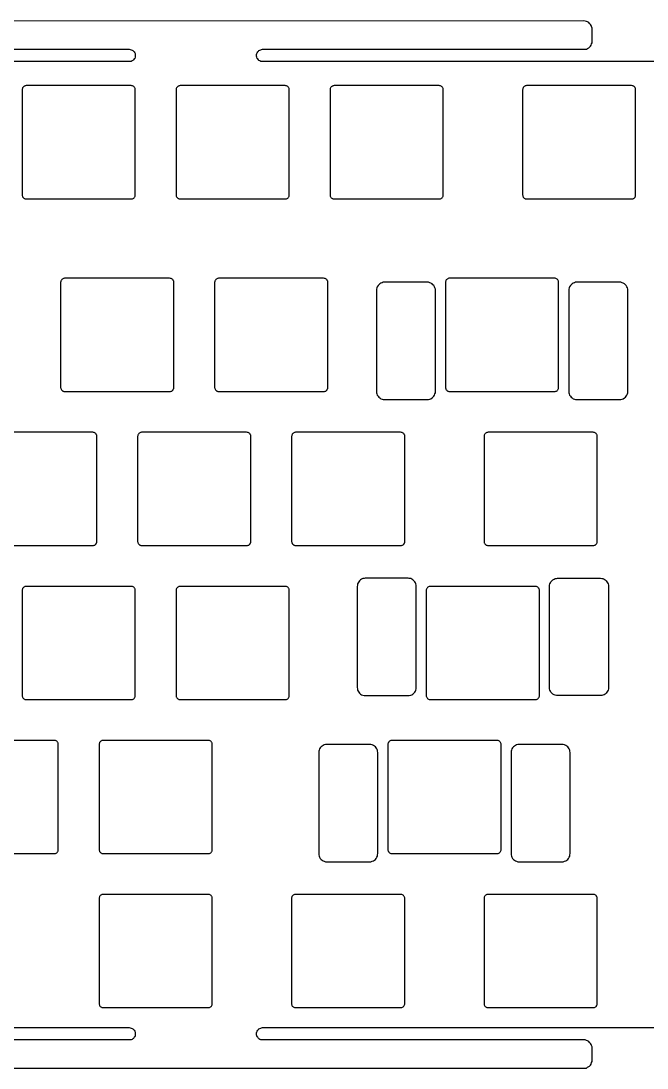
# Model space of a CAD drawing. Extents: x 531 to 880, y -374 to -244.
# Drawn here: x 738.5 to 816, y -374 to -244.5 of the extents above; entities that cross this region are included whole.
import ezdxf

# ---------------------------------------------------------------- set-up
doc = ezdxf.new("R2010")
doc.units = 0
doc.header["$MEASUREMENT"] = 0
doc.layers.get('0').update_dxf_attribs({"linetype": 'CONTINUOUS'})

msp = doc.modelspace()

# ---------------------------------------------------------------- linework, layer by layer
for points in [[(844.25415, -249.481812), (768.429199, -249.481812), (768.304199, -249.481812), (768.204224, -249.481812), (768.079224, -249.431763), (767.979248, -249.356812), (767.904175, -249.306763), (767.829224, -249.181763), (767.75415, -249.106812), (767.729248, -248.981812), (767.679199, -248.856812), (767.679199, -248.731812), (767.679199, -248.631714), (767.729248, -248.506714), (767.75415, -248.431763), (767.829224, -248.306763), (767.904175, -248.231812), (767.979248, -248.131714), (768.079224, -248.106812), (768.204224, -248.056763), (768.304199, -248.006714), (768.429199, -247.981812), (808.179199, -247.981812), (808.329224, -247.981812), (808.479248, -247.981812), (808.62915, -247.881714), (808.779175, -247.806763), (808.87915, -247.731812), (808.979248, -247.606812), (809.079224, -247.481812), (809.12915, -247.306763), (809.179199, -247.181763), (809.179199, -246.981812), (809.179199, -245.481812), (809.179199, -245.356812), (809.12915, -245.181763), (809.079224, -245.056763), (808.979248, -244.931763), (808.87915, -244.806763), (808.779175, -244.681763), (808.62915, -244.606812), (808.479248, -244.556763), (808.329224, -244.506714), (808.179199, -244.481812), (712.179199, -244.506714)], [(712.179199, -247.981812), (751.929199, -247.981812), (752.054199, -248.006714), (752.154175, -248.056763), (752.279175, -248.106812), (752.37915, -248.131714), (752.454224, -248.231812), (752.529175, -248.306763), (752.604248, -248.431763), (752.654175, -248.506714), (752.679199, -248.631714), (752.679199, -248.731812), (752.679199, -248.856812), (752.654175, -248.981812), (752.604248, -249.106812), (752.529175, -249.181763), (752.454224, -249.306763), (752.37915, -249.356812), (752.279175, -249.431763), (752.154175, -249.481812), (752.054199, -249.481812), (751.929199, -249.481812), (658.429199, -249.481812)], [(752.679199, -252.981934), (752.679199, -252.906982), (752.654175, -252.831909), (752.654175, -252.831909), (752.629272, -252.756958), (752.579224, -252.706909), (752.579224, -252.706909), (752.529175, -252.631958), (752.479248, -252.581909), (752.479248, -252.581909), (752.404175, -252.556885), (752.329224, -252.506958), (752.329224, -252.506958), (752.254272, -252.506958), (752.179199, -252.481934), (739.179199, -252.481934), (739.179199, -252.481934), (739.104248, -252.506958), (739.029053, -252.506958), (739.029053, -252.506958), (738.954102, -252.556885), (738.87915, -252.581909), (738.87915, -252.581909), (738.829102, -252.631958), (738.779053, -252.706909), (738.779053, -252.706909), (738.729248, -252.756958), (738.704102, -252.831909), (738.704102, -252.831909), (738.679199, -252.906982), (738.679199, -252.981934), (738.679199, -265.981934), (738.679199, -265.981934), (738.679199, -266.081909), (738.704102, -266.156982), (738.704102, -266.156982), (738.729248, -266.231934), (738.779053, -266.281982), (738.779053, -266.281982), (738.829102, -266.356934), (738.87915, -266.406982), (738.87915, -266.406982), (738.954102, -266.431885), (739.029053, -266.481934), (739.029053, -266.481934), (739.104248, -266.481934), (739.179199, -266.481934), (752.179199, -266.481934), (752.179199, -266.481934), (752.254272, -266.481934), (752.329224, -266.481934), (752.329224, -266.481934), (752.404175, -266.431885), (752.479248, -266.406982), (752.479248, -266.406982), (752.529175, -266.356934), (752.579224, -266.281982), (752.579224, -266.281982), (752.629272, -266.231934), (752.654175, -266.156982), (752.654175, -266.156982), (752.679199, -266.081909), (752.679199, -265.981934), (752.679199, -252.981934)], [(758.229248, -252.481934), (758.154175, -252.506958), (758.079224, -252.506958), (758.079224, -252.506958), (758.004272, -252.556885), (757.929199, -252.581909), (757.929199, -252.581909), (757.879272, -252.631958), (757.829224, -252.706909), (757.829224, -252.706909), (757.779175, -252.756958), (757.754272, -252.831909), (757.754272, -252.831909), (757.729248, -252.906982), (757.729248, -252.981934), (757.729248, -265.981934), (757.729248, -265.981934), (757.729248, -266.081909), (757.754272, -266.156982), (757.754272, -266.156982), (757.779175, -266.231934), (757.829224, -266.281982), (757.829224, -266.281982), (757.879272, -266.356934), (757.929199, -266.406982), (757.929199, -266.406982), (758.004272, -266.431885), (758.079224, -266.481934), (758.079224, -266.481934), (758.154175, -266.481934), (758.229248, -266.481934), (771.229248, -266.481934), (771.229248, -266.481934), (771.304199, -266.481934), (771.379272, -266.481934), (771.379272, -266.481934), (771.454224, -266.431885), (771.529175, -266.406982), (771.529175, -266.406982), (771.579224, -266.356934), (771.629272, -266.281982), (771.629272, -266.281982), (771.679199, -266.231934), (771.704224, -266.156982), (771.704224, -266.156982), (771.729248, -266.081909), (771.729248, -265.981934), (771.729248, -252.981934), (771.729248, -252.981934), (771.729248, -252.906982), (771.704224, -252.831909), (771.704224, -252.831909), (771.679199, -252.756958), (771.629272, -252.706909), (771.629272, -252.706909), (771.579224, -252.631958), (771.529175, -252.581909), (771.529175, -252.581909), (771.454224, -252.556885), (771.379272, -252.506958), (771.379272, -252.506958), (771.304199, -252.506958), (771.229248, -252.481934), (758.229248, -252.481934)], [(777.279175, -252.481934), (777.204224, -252.506958), (777.129272, -252.506958), (777.129272, -252.506958), (777.054199, -252.556885), (776.979248, -252.581909), (776.979248, -252.581909), (776.929199, -252.631958), (776.879272, -252.706909), (776.879272, -252.706909), (776.829224, -252.756958), (776.804199, -252.831909), (776.804199, -252.831909), (776.779175, -252.906982), (776.779175, -252.981934), (776.779175, -265.981934), (776.779175, -265.981934), (776.779175, -266.081909), (776.804199, -266.156982), (776.804199, -266.156982), (776.829224, -266.231934), (776.879272, -266.281982), (776.879272, -266.281982), (776.929199, -266.356934), (776.979248, -266.406982), (776.979248, -266.406982), (777.054199, -266.431885), (777.129272, -266.481934), (777.129272, -266.481934), (777.204224, -266.481934), (777.279175, -266.481934), (790.279175, -266.481934), (790.279175, -266.481934), (790.354248, -266.481934), (790.429199, -266.481934), (790.429199, -266.481934), (790.504272, -266.431885), (790.579224, -266.406982), (790.579224, -266.406982), (790.629272, -266.356934), (790.679199, -266.281982), (790.679199, -266.281982), (790.729248, -266.231934), (790.754272, -266.156982), (790.754272, -266.156982), (790.779175, -266.081909), (790.779175, -265.981934), (790.779175, -252.981934), (790.779175, -252.981934), (790.779175, -252.906982), (790.754272, -252.831909), (790.754272, -252.831909), (790.729248, -252.756958), (790.679199, -252.706909), (790.679199, -252.706909), (790.629272, -252.631958), (790.579224, -252.581909), (790.579224, -252.581909), (790.504272, -252.556885), (790.429199, -252.506958), (790.429199, -252.506958), (790.354248, -252.506958), (790.279175, -252.481934), (777.279175, -252.481934)], [(814.579224, -252.981934), (814.579224, -252.906982), (814.579224, -252.831909), (814.579224, -252.831909), (814.529175, -252.756958), (814.504272, -252.706909), (814.504272, -252.706909), (814.454224, -252.631958), (814.379272, -252.581909), (814.379272, -252.581909), (814.329224, -252.556885), (814.254272, -252.506958), (814.254272, -252.506958), (814.179199, -252.506958), (814.079224, -252.481934), (801.079224, -252.481934), (801.079224, -252.481934), (801.004272, -252.506958), (800.929199, -252.506958), (800.929199, -252.506958), (800.854248, -252.556885), (800.804199, -252.581909), (800.804199, -252.581909), (800.729248, -252.631958), (800.679199, -252.706909), (800.679199, -252.706909), (800.654175, -252.756958), (800.604248, -252.831909), (800.604248, -252.831909), (800.604248, -252.906982), (800.579224, -252.981934), (800.579224, -265.981934), (800.579224, -265.981934), (800.604248, -266.081909), (800.604248, -266.156982), (800.604248, -266.156982), (800.654175, -266.231934), (800.679199, -266.281982), (800.679199, -266.281982), (800.729248, -266.356934), (800.804199, -266.406982), (800.804199, -266.406982), (800.854248, -266.431885), (800.929199, -266.481934), (800.929199, -266.481934), (801.004272, -266.481934), (801.079224, -266.481934), (814.079224, -266.481934), (814.079224, -266.481934), (814.179199, -266.481934), (814.254272, -266.481934), (814.254272, -266.481934), (814.329224, -266.431885), (814.379272, -266.406982), (814.379272, -266.406982), (814.454224, -266.356934), (814.504272, -266.281982), (814.504272, -266.281982), (814.529175, -266.231934), (814.579224, -266.156982), (814.579224, -266.156982), (814.579224, -266.081909), (814.579224, -265.981934), (814.579224, -252.981934)], [(756.929199, -290.306885), (757.029175, -290.306885), (757.104248, -290.281982), (757.104248, -290.281982), (757.179199, -290.256958), (757.229248, -290.206909), (757.229248, -290.206909), (757.304199, -290.156982), (757.354248, -290.106934), (757.354248, -290.106934), (757.379272, -290.031982), (757.429199, -289.956909), (757.429199, -289.956909), (757.429199, -289.881958), (757.429199, -289.806885), (757.429199, -276.806885), (757.429199, -276.806885), (757.429199, -276.731934), (757.429199, -276.656982), (757.429199, -276.656982), (757.379272, -276.581909), (757.354248, -276.531982), (757.354248, -276.531982), (757.304199, -276.456909), (757.229248, -276.406982), (757.229248, -276.406982), (757.179199, -276.356934), (757.104248, -276.331909), (757.104248, -276.331909), (757.029175, -276.331909), (756.929199, -276.306885), (743.929199, -276.306885), (743.929199, -276.306885), (743.854248, -276.331909), (743.779053, -276.331909), (743.779053, -276.331909), (743.704102, -276.356934), (743.654053, -276.406982), (743.654053, -276.406982), (743.579102, -276.456909), (743.529053, -276.531982), (743.529053, -276.531982), (743.50415, -276.581909), (743.454102, -276.656982), (743.454102, -276.656982), (743.454102, -276.731934), (743.429199, -276.806885), (743.429199, -289.806885), (743.429199, -289.806885), (743.454102, -289.881958), (743.454102, -289.956909), (743.454102, -289.956909), (743.50415, -290.031982), (743.529053, -290.106934), (743.529053, -290.106934), (743.579102, -290.156982), (743.654053, -290.206909), (743.654053, -290.206909), (743.704102, -290.256958), (743.779053, -290.281982), (743.779053, -290.281982), (743.854248, -290.306885), (743.929199, -290.306885), (756.929199, -290.306885)], [(762.979248, -276.306885), (762.904175, -276.331909), (762.829224, -276.331909), (762.829224, -276.331909), (762.754272, -276.356934), (762.704224, -276.406982), (762.704224, -276.406982), (762.629272, -276.456909), (762.579224, -276.531982), (762.579224, -276.531982), (762.554199, -276.581909), (762.504272, -276.656982), (762.504272, -276.656982), (762.504272, -276.731934), (762.479248, -276.806885), (762.479248, -289.806885), (762.479248, -289.806885), (762.504272, -289.881958), (762.504272, -289.956909), (762.504272, -289.956909), (762.554199, -290.031982), (762.579224, -290.106934), (762.579224, -290.106934), (762.629272, -290.156982), (762.704224, -290.206909), (762.704224, -290.206909), (762.754272, -290.256958), (762.829224, -290.281982), (762.829224, -290.281982), (762.904175, -290.306885), (762.979248, -290.306885), (775.979248, -290.306885), (775.979248, -290.306885), (776.079224, -290.306885), (776.154175, -290.281982), (776.154175, -290.281982), (776.229248, -290.256958), (776.279175, -290.206909), (776.279175, -290.206909), (776.354248, -290.156982), (776.404175, -290.106934), (776.404175, -290.106934), (776.429199, -290.031982), (776.479248, -289.956909), (776.479248, -289.956909), (776.479248, -289.881958), (776.479248, -289.806885), (776.479248, -276.806885), (776.479248, -276.806885), (776.479248, -276.731934), (776.479248, -276.656982), (776.479248, -276.656982), (776.429199, -276.581909), (776.404175, -276.531982), (776.404175, -276.531982), (776.354248, -276.456909), (776.279175, -276.406982), (776.279175, -276.406982), (776.229248, -276.356934), (776.154175, -276.331909), (776.154175, -276.331909), (776.079224, -276.331909), (775.979248, -276.306885), (762.979248, -276.306885)], [(788.804199, -291.306885), (788.954224, -291.306885), (789.104248, -291.256958), (789.104248, -291.256958), (789.254272, -291.206909), (789.404175, -291.106934), (789.404175, -291.106934), (789.504272, -291.006958), (789.604248, -290.906982), (789.604248, -290.906982), (789.704224, -290.756958), (789.754272, -290.606934), (789.754272, -290.606934), (789.804199, -290.456909), (789.804199, -290.306885), (789.804199, -277.806885), (789.804199, -277.806885), (789.804199, -277.656982), (789.754272, -277.506958), (789.754272, -277.506958), (789.704224, -277.356934), (789.604248, -277.206909), (789.604248, -277.206909), (789.504272, -277.106934), (789.404175, -277.006958), (789.404175, -277.006958), (789.254272, -276.906982), (789.104248, -276.856934), (789.104248, -276.856934), (788.954224, -276.806885), (788.804199, -276.806885), (783.504272, -276.806885), (783.504272, -276.806885), (783.354248, -276.806885), (783.204224, -276.856934), (783.204224, -276.856934), (783.054199, -276.906982), (782.929199, -277.006958), (782.929199, -277.006958), (782.804199, -277.106934), (782.704224, -277.206909), (782.704224, -277.206909), (782.604248, -277.356934), (782.554199, -277.506958), (782.554199, -277.506958), (782.529175, -277.656982), (782.504272, -277.806885), (782.504272, -290.306885), (782.504272, -290.306885), (782.529175, -290.456909), (782.554199, -290.606934), (782.554199, -290.606934), (782.604248, -290.756958), (782.704224, -290.906982), (782.704224, -290.906982), (782.804199, -291.006958), (782.929199, -291.106934), (782.929199, -291.106934), (783.054199, -291.206909), (783.204224, -291.256958), (783.204224, -291.256958), (783.354248, -291.306885), (783.504272, -291.306885), (788.804199, -291.306885)], [(805.054199, -276.806885), (805.054199, -276.731934), (805.029175, -276.656982), (805.029175, -276.656982), (805.004272, -276.581909), (804.954224, -276.506958), (804.954224, -276.506958), (804.904175, -276.456909), (804.854248, -276.406982), (804.854248, -276.406982), (804.779175, -276.356934), (804.704224, -276.331909), (804.704224, -276.331909), (804.629272, -276.306885), (804.554199, -276.306885), (791.554199, -276.306885), (791.554199, -276.306885), (791.479248, -276.306885), (791.404175, -276.331909), (791.404175, -276.331909), (791.329224, -276.356934), (791.254272, -276.406982), (791.254272, -276.406982), (791.204224, -276.456909), (791.154175, -276.506958), (791.154175, -276.506958), (791.104248, -276.581909), (791.079224, -276.656982), (791.079224, -276.656982), (791.054199, -276.731934), (791.054199, -276.806885), (791.054199, -289.806885), (791.054199, -289.806885), (791.054199, -289.881958), (791.079224, -289.956909), (791.079224, -289.956909), (791.104248, -290.031982), (791.154175, -290.106934), (791.154175, -290.106934), (791.204224, -290.156982), (791.254272, -290.206909), (791.254272, -290.206909), (791.329224, -290.256958), (791.404175, -290.281982), (791.404175, -290.281982), (791.479248, -290.306885), (791.554199, -290.306885), (804.554199, -290.306885), (804.554199, -290.306885), (804.629272, -290.306885), (804.704224, -290.281982), (804.704224, -290.281982), (804.779175, -290.256958), (804.854248, -290.206909), (804.854248, -290.206909), (804.904175, -290.156982), (804.954224, -290.106934), (804.954224, -290.106934), (805.004272, -290.031982), (805.029175, -289.956909), (805.029175, -289.956909), (805.054199, -289.881958), (805.054199, -289.806885), (805.054199, -276.806885)], [(812.604248, -291.306885), (812.754272, -291.306885), (812.904175, -291.256958), (812.904175, -291.256958), (813.054199, -291.206909), (813.204224, -291.106934), (813.204224, -291.106934), (813.304199, -291.006958), (813.404175, -290.906982), (813.404175, -290.906982), (813.504272, -290.756958), (813.554199, -290.606934), (813.554199, -290.606934), (813.604248, -290.456909), (813.604248, -290.306885), (813.604248, -277.806885), (813.604248, -277.806885), (813.604248, -277.656982), (813.554199, -277.506958), (813.554199, -277.506958), (813.504272, -277.356934), (813.404175, -277.206909), (813.404175, -277.206909), (813.304199, -277.106934), (813.204224, -277.006958), (813.204224, -277.006958), (813.054199, -276.906982), (812.904175, -276.856934), (812.904175, -276.856934), (812.754272, -276.806885), (812.604248, -276.806885), (807.304199, -276.806885), (807.304199, -276.806885), (807.154175, -276.806885), (807.004272, -276.856934), (807.004272, -276.856934), (806.854248, -276.906982), (806.729248, -277.006958), (806.729248, -277.006958), (806.604248, -277.106934), (806.504272, -277.206909), (806.504272, -277.206909), (806.404175, -277.356934), (806.354248, -277.506958), (806.354248, -277.506958), (806.329224, -277.656982), (806.304199, -277.806885), (806.304199, -290.306885), (806.304199, -290.306885), (806.329224, -290.456909), (806.354248, -290.606934), (806.354248, -290.606934), (806.404175, -290.756958), (806.504272, -290.906982), (806.504272, -290.906982), (806.604248, -291.006958), (806.729248, -291.106934), (806.729248, -291.106934), (806.854248, -291.206909), (807.004272, -291.256958), (807.004272, -291.256958), (807.154175, -291.306885), (807.304199, -291.306885), (812.604248, -291.306885)], [(734.404053, -309.356934), (747.404053, -309.356934), (747.404053, -309.356934), (747.50415, -309.356934), (747.579102, -309.331909), (747.579102, -309.331909), (747.654053, -309.306885), (747.704102, -309.256958), (747.704102, -309.256958), (747.779053, -309.206909), (747.829102, -309.156982), (747.829102, -309.156982), (747.854248, -309.081909), (747.904053, -309.006958), (747.904053, -309.006958), (747.904053, -308.931885), (747.904053, -308.856934), (747.904053, -295.856934), (747.904053, -295.856934), (747.904053, -295.781982), (747.904053, -295.706909), (747.904053, -295.706909), (747.854248, -295.631958), (747.829102, -295.581909), (747.829102, -295.581909), (747.779053, -295.506958), (747.704102, -295.456909), (747.704102, -295.456909), (747.654053, -295.406982), (747.579102, -295.381958), (747.579102, -295.381958), (747.50415, -295.381958), (747.404053, -295.356934), (734.404053, -295.356934)], [(766.954224, -295.856934), (766.954224, -295.781982), (766.954224, -295.706909), (766.954224, -295.706909), (766.904175, -295.631958), (766.879272, -295.581909), (766.879272, -295.581909), (766.829224, -295.506958), (766.754272, -295.456909), (766.754272, -295.456909), (766.704224, -295.406982), (766.629272, -295.381958), (766.629272, -295.381958), (766.554199, -295.381958), (766.454224, -295.356934), (753.454224, -295.356934), (753.454224, -295.356934), (753.379272, -295.381958), (753.304199, -295.381958), (753.304199, -295.381958), (753.229248, -295.406982), (753.179199, -295.456909), (753.179199, -295.456909), (753.104248, -295.506958), (753.054199, -295.581909), (753.054199, -295.581909), (753.029175, -295.631958), (752.979248, -295.706909), (752.979248, -295.706909), (752.979248, -295.781982), (752.954224, -295.856934), (752.954224, -308.856934), (752.954224, -308.856934), (752.979248, -308.931885), (752.979248, -309.006958), (752.979248, -309.006958), (753.029175, -309.081909), (753.054199, -309.156982), (753.054199, -309.156982), (753.104248, -309.206909), (753.179199, -309.256958), (753.179199, -309.256958), (753.229248, -309.306885), (753.304199, -309.331909), (753.304199, -309.331909), (753.379272, -309.356934), (753.454224, -309.356934), (766.454224, -309.356934), (766.454224, -309.356934), (766.554199, -309.356934), (766.629272, -309.331909), (766.629272, -309.331909), (766.704224, -309.306885), (766.754272, -309.256958), (766.754272, -309.256958), (766.829224, -309.206909), (766.879272, -309.156982), (766.879272, -309.156982), (766.904175, -309.081909), (766.954224, -309.006958), (766.954224, -309.006958), (766.954224, -308.931885), (766.954224, -308.856934), (766.954224, -295.856934)], [(772.004272, -308.856934), (772.029175, -308.931885), (772.029175, -309.006958), (772.029175, -309.006958), (772.079224, -309.081909), (772.104248, -309.156982), (772.104248, -309.156982), (772.154175, -309.206909), (772.229248, -309.256958), (772.229248, -309.256958), (772.279175, -309.306885), (772.354248, -309.331909), (772.354248, -309.331909), (772.429199, -309.356934), (772.504272, -309.356934), (785.504272, -309.356934), (785.504272, -309.356934), (785.604248, -309.356934), (785.679199, -309.331909), (785.679199, -309.331909), (785.754272, -309.306885), (785.804199, -309.256958), (785.804199, -309.256958), (785.879272, -309.206909), (785.929199, -309.156982), (785.929199, -309.156982), (785.954224, -309.081909), (786.004272, -309.006958), (786.004272, -309.006958), (786.004272, -308.931885), (786.004272, -308.856934), (786.004272, -295.856934), (786.004272, -295.856934), (786.004272, -295.781982), (786.004272, -295.706909), (786.004272, -295.706909), (785.954224, -295.631958), (785.929199, -295.581909), (785.929199, -295.581909), (785.879272, -295.506958), (785.804199, -295.456909), (785.804199, -295.456909), (785.754272, -295.406982), (785.679199, -295.381958), (785.679199, -295.381958), (785.604248, -295.381958), (785.504272, -295.356934), (772.504272, -295.356934), (772.504272, -295.356934), (772.429199, -295.381958), (772.354248, -295.381958), (772.354248, -295.381958), (772.279175, -295.406982), (772.229248, -295.456909), (772.229248, -295.456909), (772.154175, -295.506958), (772.104248, -295.581909), (772.104248, -295.581909), (772.079224, -295.631958), (772.029175, -295.706909), (772.029175, -295.706909), (772.029175, -295.781982), (772.004272, -295.856934), (772.004272, -308.856934)], [(809.829224, -295.856934), (809.829224, -295.781982), (809.804199, -295.706909), (809.804199, -295.706909), (809.779175, -295.631958), (809.729248, -295.581909), (809.729248, -295.581909), (809.679199, -295.506958), (809.629272, -295.456909), (809.629272, -295.456909), (809.554199, -295.406982), (809.479248, -295.381958), (809.479248, -295.381958), (809.404175, -295.381958), (809.329224, -295.356934), (796.329224, -295.356934), (796.329224, -295.356934), (796.254272, -295.381958), (796.179199, -295.381958), (796.179199, -295.381958), (796.104248, -295.406982), (796.029175, -295.456909), (796.029175, -295.456909), (795.979248, -295.506958), (795.929199, -295.581909), (795.929199, -295.581909), (795.879272, -295.631958), (795.854248, -295.706909), (795.854248, -295.706909), (795.829224, -295.781982), (795.829224, -295.856934), (795.829224, -308.856934), (795.829224, -308.856934), (795.829224, -308.931885), (795.854248, -309.006958), (795.854248, -309.006958), (795.879272, -309.081909), (795.929199, -309.156982), (795.929199, -309.156982), (795.979248, -309.206909), (796.029175, -309.256958), (796.029175, -309.256958), (796.104248, -309.306885), (796.179199, -309.331909), (796.179199, -309.331909), (796.254272, -309.356934), (796.329224, -309.356934), (809.329224, -309.356934), (809.329224, -309.356934), (809.404175, -309.356934), (809.479248, -309.331909), (809.479248, -309.331909), (809.554199, -309.306885), (809.629272, -309.256958), (809.629272, -309.256958), (809.679199, -309.206909), (809.729248, -309.156982), (809.729248, -309.156982), (809.779175, -309.081909), (809.804199, -309.006958), (809.804199, -309.006958), (809.829224, -308.931885), (809.829224, -308.856934), (809.829224, -295.856934)], [(752.679199, -314.906982), (752.679199, -314.831909), (752.654175, -314.756958), (752.654175, -314.756958), (752.629272, -314.681885), (752.579224, -314.631958), (752.579224, -314.631958), (752.529175, -314.556885), (752.479248, -314.506958), (752.479248, -314.506958), (752.404175, -314.456909), (752.329224, -314.431885), (752.329224, -314.431885), (752.254272, -314.431885), (752.179199, -314.406982), (739.179199, -314.406982), (739.179199, -314.406982), (739.104248, -314.431885), (739.029053, -314.431885), (739.029053, -314.431885), (738.954102, -314.456909), (738.87915, -314.506958), (738.87915, -314.506958), (738.829102, -314.556885), (738.779053, -314.631958), (738.779053, -314.631958), (738.729248, -314.681885), (738.704102, -314.756958), (738.704102, -314.756958), (738.679199, -314.831909), (738.679199, -314.906982), (738.679199, -327.906982), (738.679199, -327.906982), (738.679199, -327.981934), (738.704102, -328.056885), (738.704102, -328.056885), (738.729248, -328.131958), (738.779053, -328.206909), (738.779053, -328.206909), (738.829102, -328.256958), (738.87915, -328.306885), (738.87915, -328.306885), (738.954102, -328.356934), (739.029053, -328.381958), (739.029053, -328.381958), (739.104248, -328.406982), (739.179199, -328.406982), (752.179199, -328.406982), (752.179199, -328.406982), (752.254272, -328.406982), (752.329224, -328.381958), (752.329224, -328.381958), (752.404175, -328.356934), (752.479248, -328.306885), (752.479248, -328.306885), (752.529175, -328.256958), (752.579224, -328.206909), (752.579224, -328.206909), (752.629272, -328.131958), (752.654175, -328.056885), (752.654175, -328.056885), (752.679199, -327.981934), (752.679199, -327.906982), (752.679199, -314.906982)], [(771.729248, -314.906982), (771.729248, -314.831909), (771.704224, -314.756958), (771.704224, -314.756958), (771.679199, -314.681885), (771.629272, -314.631958), (771.629272, -314.631958), (771.579224, -314.556885), (771.529175, -314.506958), (771.529175, -314.506958), (771.454224, -314.456909), (771.379272, -314.431885), (771.379272, -314.431885), (771.304199, -314.431885), (771.229248, -314.406982), (758.229248, -314.406982), (758.229248, -314.406982), (758.154175, -314.431885), (758.079224, -314.431885), (758.079224, -314.431885), (758.004272, -314.456909), (757.929199, -314.506958), (757.929199, -314.506958), (757.879272, -314.556885), (757.829224, -314.631958), (757.829224, -314.631958), (757.779175, -314.681885), (757.754272, -314.756958), (757.754272, -314.756958), (757.729248, -314.831909), (757.729248, -314.906982), (757.729248, -327.906982), (757.729248, -327.906982), (757.729248, -327.981934), (757.754272, -328.056885), (757.754272, -328.056885), (757.779175, -328.131958), (757.829224, -328.206909), (757.829224, -328.206909), (757.879272, -328.256958), (757.929199, -328.306885), (757.929199, -328.306885), (758.004272, -328.356934), (758.079224, -328.381958), (758.079224, -328.381958), (758.154175, -328.406982), (758.229248, -328.406982), (771.229248, -328.406982), (771.229248, -328.406982), (771.304199, -328.406982), (771.379272, -328.381958), (771.379272, -328.381958), (771.454224, -328.356934), (771.529175, -328.306885), (771.529175, -328.306885), (771.579224, -328.256958), (771.629272, -328.206909), (771.629272, -328.206909), (771.679199, -328.131958), (771.704224, -328.056885), (771.704224, -328.056885), (771.729248, -327.981934), (771.729248, -327.906982), (771.729248, -314.906982)], [(781.12915, -313.406982), (780.979126, -313.431885), (780.829224, -313.456909), (780.829224, -313.456909), (780.679199, -313.531982), (780.554199, -313.606934), (780.554199, -313.606934), (780.429199, -313.706909), (780.329224, -313.831909), (780.329224, -313.831909), (780.25415, -313.956909), (780.179199, -314.106934), (780.179199, -314.106934), (780.154175, -314.256958), (780.12915, -314.406982), (780.12915, -326.906982), (780.12915, -326.906982), (780.154175, -327.081909), (780.179199, -327.231934), (780.179199, -327.231934), (780.25415, -327.356934), (780.329224, -327.506958), (780.329224, -327.506958), (780.429199, -327.631958), (780.554199, -327.731934), (780.554199, -327.731934), (780.679199, -327.806885), (780.829224, -327.856934), (780.829224, -327.856934), (780.979126, -327.906982), (781.12915, -327.906982), (786.429199, -327.906982), (786.429199, -327.906982), (786.579224, -327.906982), (786.75415, -327.856934), (786.75415, -327.856934), (786.87915, -327.806885), (787.029175, -327.731934), (787.029175, -327.731934), (787.12915, -327.631958), (787.25415, -327.506958), (787.25415, -327.506958), (787.329224, -327.356934), (787.37915, -327.231934), (787.37915, -327.231934), (787.429199, -327.081909), (787.429199, -326.906982), (787.429199, -314.406982), (787.429199, -314.406982), (787.429199, -314.256958), (787.37915, -314.106934), (787.37915, -314.106934), (787.329224, -313.956909), (787.25415, -313.831909), (787.25415, -313.831909), (787.12915, -313.706909), (787.029175, -313.606934), (787.029175, -313.606934), (786.87915, -313.531982), (786.75415, -313.456909), (786.75415, -313.456909), (786.579224, -313.431885), (786.429199, -313.406982), (781.12915, -313.406982)], [(802.679199, -314.906982), (802.679199, -314.831909), (802.654175, -314.756958), (802.654175, -314.756958), (802.629272, -314.681885), (802.579224, -314.631958), (802.579224, -314.631958), (802.529175, -314.556885), (802.479248, -314.506958), (802.479248, -314.506958), (802.404175, -314.456909), (802.329224, -314.431885), (802.329224, -314.431885), (802.254272, -314.431885), (802.179199, -314.406982), (789.179199, -314.406982), (789.179199, -314.406982), (789.104248, -314.431885), (789.029175, -314.431885), (789.029175, -314.431885), (788.954224, -314.456909), (788.879272, -314.506958), (788.879272, -314.506958), (788.829224, -314.556885), (788.779175, -314.631958), (788.779175, -314.631958), (788.729248, -314.681885), (788.704224, -314.756958), (788.704224, -314.756958), (788.679199, -314.831909), (788.679199, -314.906982), (788.679199, -327.906982), (788.679199, -327.906982), (788.679199, -327.981934), (788.704224, -328.056885), (788.704224, -328.056885), (788.729248, -328.131958), (788.779175, -328.206909), (788.779175, -328.206909), (788.829224, -328.256958), (788.879272, -328.306885), (788.879272, -328.306885), (788.954224, -328.356934), (789.029175, -328.381958), (789.029175, -328.381958), (789.104248, -328.406982), (789.179199, -328.406982), (802.179199, -328.406982), (802.179199, -328.406982), (802.254272, -328.406982), (802.329224, -328.381958), (802.329224, -328.381958), (802.404175, -328.356934), (802.479248, -328.306885), (802.479248, -328.306885), (802.529175, -328.256958), (802.579224, -328.206909), (802.579224, -328.206909), (802.629272, -328.131958), (802.654175, -328.056885), (802.654175, -328.056885), (802.679199, -327.981934), (802.679199, -327.906982), (802.679199, -314.906982)], [(810.229248, -313.406982), (810.379272, -313.431885), (810.529175, -313.456909), (810.529175, -313.456909), (810.679199, -313.531982), (810.804199, -313.606934), (810.804199, -313.606934), (810.929199, -313.706909), (811.029175, -313.831909), (811.029175, -313.831909), (811.104248, -313.956909), (811.179199, -314.106934), (811.179199, -314.106934), (811.204224, -314.256958), (811.229248, -314.406982), (811.229248, -326.906982), (811.229248, -326.906982), (811.204224, -327.081909), (811.179199, -327.231934), (811.179199, -327.231934), (811.104248, -327.356934), (811.029175, -327.506958), (811.029175, -327.506958), (810.929199, -327.631958), (810.804199, -327.731934), (810.804199, -327.731934), (810.679199, -327.806885), (810.529175, -327.856934), (810.529175, -327.856934), (810.379272, -327.906982), (810.229248, -327.906982), (804.929199, -327.906982), (804.929199, -327.906982), (804.779175, -327.906982), (804.604248, -327.856934), (804.604248, -327.856934), (804.479248, -327.806885), (804.329224, -327.731934), (804.329224, -327.731934), (804.229248, -327.631958), (804.104248, -327.506958), (804.104248, -327.506958), (804.029175, -327.356934), (803.979248, -327.231934), (803.979248, -327.231934), (803.929199, -327.081909), (803.929199, -326.906982), (803.929199, -314.406982), (803.929199, -314.406982), (803.929199, -314.256958), (803.979248, -314.106934), (803.979248, -314.106934), (804.029175, -313.956909), (804.104248, -313.831909), (804.104248, -313.831909), (804.229248, -313.706909), (804.329224, -313.606934), (804.329224, -313.606934), (804.479248, -313.531982), (804.604248, -313.456909), (804.604248, -313.456909), (804.779175, -313.431885), (804.929199, -313.406982), (810.229248, -313.406982)], [(729.654053, -347.456909), (742.654053, -347.456909), (742.654053, -347.456909), (742.729248, -347.456909), (742.804199, -347.431885), (742.804199, -347.431885), (742.87915, -347.406982), (742.954102, -347.356934), (742.954102, -347.356934), (743.00415, -347.306885), (743.054199, -347.256958), (743.054199, -347.256958), (743.104248, -347.181885), (743.12915, -347.106934), (743.12915, -347.106934), (743.154053, -347.031982), (743.154053, -346.956909), (743.154053, -333.956909), (743.154053, -333.956909), (743.154053, -333.881958), (743.12915, -333.806885), (743.12915, -333.806885), (743.104248, -333.731934), (743.054199, -333.681885), (743.054199, -333.681885), (743.00415, -333.606934), (742.954102, -333.556885), (742.954102, -333.556885), (742.87915, -333.506958), (742.804199, -333.481934), (742.804199, -333.481934), (742.729248, -333.481934), (742.654053, -333.456909), (729.654053, -333.456909)], [(762.204224, -333.956909), (762.204224, -333.881958), (762.179199, -333.806885), (762.179199, -333.806885), (762.154175, -333.731934), (762.104248, -333.681885), (762.104248, -333.681885), (762.054199, -333.606934), (762.004272, -333.556885), (762.004272, -333.556885), (761.929199, -333.506958), (761.854248, -333.481934), (761.854248, -333.481934), (761.779175, -333.481934), (761.704224, -333.456909), (748.704102, -333.456909), (748.704102, -333.456909), (748.62915, -333.481934), (748.554199, -333.481934), (748.554199, -333.481934), (748.479248, -333.506958), (748.404053, -333.556885), (748.404053, -333.556885), (748.354248, -333.606934), (748.304199, -333.681885), (748.304199, -333.681885), (748.25415, -333.731934), (748.229248, -333.806885), (748.229248, -333.806885), (748.204102, -333.881958), (748.204102, -333.956909), (748.204102, -346.956909), (748.204102, -346.956909), (748.204102, -347.031982), (748.229248, -347.106934), (748.229248, -347.106934), (748.25415, -347.181885), (748.304199, -347.256958), (748.304199, -347.256958), (748.354248, -347.306885), (748.404053, -347.356934), (748.404053, -347.356934), (748.479248, -347.406982), (748.554199, -347.431885), (748.554199, -347.431885), (748.62915, -347.456909), (748.704102, -347.456909), (761.704224, -347.456909), (761.704224, -347.456909), (761.779175, -347.456909), (761.854248, -347.431885), (761.854248, -347.431885), (761.929199, -347.406982), (762.004272, -347.356934), (762.004272, -347.356934), (762.054199, -347.306885), (762.104248, -347.256958), (762.104248, -347.256958), (762.154175, -347.181885), (762.179199, -347.106934), (762.179199, -347.106934), (762.204224, -347.031982), (762.204224, -346.956909), (762.204224, -333.956909)], [(781.679199, -348.456909), (781.829224, -348.456909), (781.979248, -348.406982), (781.979248, -348.406982), (782.129272, -348.356934), (782.254272, -348.281982), (782.254272, -348.281982), (782.379272, -348.181885), (782.479248, -348.056885), (782.479248, -348.056885), (782.554199, -347.906982), (782.629272, -347.781982), (782.629272, -347.781982), (782.654175, -347.631958), (782.679199, -347.456909), (782.679199, -334.956909), (782.679199, -334.956909), (782.654175, -334.806885), (782.629272, -334.656982), (782.629272, -334.656982), (782.554199, -334.506958), (782.479248, -334.381958), (782.479248, -334.381958), (782.379272, -334.256958), (782.254272, -334.156982), (782.254272, -334.156982), (782.129272, -334.081909), (781.979248, -334.006958), (781.979248, -334.006958), (781.829224, -333.981934), (781.679199, -333.956909), (776.379272, -333.956909), (776.379272, -333.956909), (776.204224, -333.981934), (776.054199, -334.006958), (776.054199, -334.006958), (775.929199, -334.081909), (775.779175, -334.156982), (775.779175, -334.156982), (775.654175, -334.256958), (775.554199, -334.381958), (775.554199, -334.381958), (775.479248, -334.506958), (775.429199, -334.656982), (775.429199, -334.656982), (775.379272, -334.806885), (775.379272, -334.956909), (775.379272, -347.456909), (775.379272, -347.456909), (775.379272, -347.631958), (775.429199, -347.781982), (775.429199, -347.781982), (775.479248, -347.906982), (775.554199, -348.056885), (775.554199, -348.056885), (775.654175, -348.181885), (775.779175, -348.281982), (775.779175, -348.281982), (775.929199, -348.356934), (776.054199, -348.406982), (776.054199, -348.406982), (776.204224, -348.456909), (776.379272, -348.456909), (781.679199, -348.456909)], [(797.929199, -333.956909), (797.929199, -333.881958), (797.904175, -333.806885), (797.904175, -333.806885), (797.879272, -333.731934), (797.829224, -333.681885), (797.829224, -333.681885), (797.779175, -333.606934), (797.729248, -333.556885), (797.729248, -333.556885), (797.654175, -333.506958), (797.579224, -333.481934), (797.579224, -333.481934), (797.504272, -333.481934), (797.429199, -333.456909), (784.429199, -333.456909), (784.429199, -333.456909), (784.354248, -333.481934), (784.279175, -333.481934), (784.279175, -333.481934), (784.204224, -333.506958), (784.129272, -333.556885), (784.129272, -333.556885), (784.079224, -333.606934), (784.029175, -333.681885), (784.029175, -333.681885), (783.979248, -333.731934), (783.954224, -333.806885), (783.954224, -333.806885), (783.929199, -333.881958), (783.929199, -333.956909), (783.929199, -346.956909), (783.929199, -346.956909), (783.929199, -347.031982), (783.954224, -347.106934), (783.954224, -347.106934), (783.979248, -347.181885), (784.029175, -347.256958), (784.029175, -347.256958), (784.079224, -347.306885), (784.129272, -347.356934), (784.129272, -347.356934), (784.204224, -347.406982), (784.279175, -347.431885), (784.279175, -347.431885), (784.354248, -347.456909), (784.429199, -347.456909), (797.429199, -347.456909), (797.429199, -347.456909), (797.504272, -347.456909), (797.579224, -347.431885), (797.579224, -347.431885), (797.654175, -347.406982), (797.729248, -347.356934), (797.729248, -347.356934), (797.779175, -347.306885), (797.829224, -347.256958), (797.829224, -347.256958), (797.879272, -347.181885), (797.904175, -347.106934), (797.904175, -347.106934), (797.929199, -347.031982), (797.929199, -346.956909), (797.929199, -333.956909)], [(805.479248, -348.456909), (805.629272, -348.456909), (805.779175, -348.406982), (805.779175, -348.406982), (805.929199, -348.356934), (806.054199, -348.281982), (806.054199, -348.281982), (806.179199, -348.181885), (806.279175, -348.056885), (806.279175, -348.056885), (806.354248, -347.906982), (806.429199, -347.781982), (806.429199, -347.781982), (806.454224, -347.631958), (806.479248, -347.456909), (806.479248, -334.956909), (806.479248, -334.956909), (806.454224, -334.806885), (806.429199, -334.656982), (806.429199, -334.656982), (806.354248, -334.506958), (806.279175, -334.381958), (806.279175, -334.381958), (806.179199, -334.256958), (806.054199, -334.156982), (806.054199, -334.156982), (805.929199, -334.081909), (805.779175, -334.006958), (805.779175, -334.006958), (805.629272, -333.981934), (805.479248, -333.956909), (800.179199, -333.956909), (800.179199, -333.956909), (800.004272, -333.981934), (799.854248, -334.006958), (799.854248, -334.006958), (799.729248, -334.081909), (799.579224, -334.156982), (799.579224, -334.156982), (799.454224, -334.256958), (799.354248, -334.381958), (799.354248, -334.381958), (799.279175, -334.506958), (799.229248, -334.656982), (799.229248, -334.656982), (799.179199, -334.806885), (799.179199, -334.956909), (799.179199, -347.456909), (799.179199, -347.456909), (799.179199, -347.631958), (799.229248, -347.781982), (799.229248, -347.781982), (799.279175, -347.906982), (799.354248, -348.056885), (799.354248, -348.056885), (799.454224, -348.181885), (799.579224, -348.281982), (799.579224, -348.281982), (799.729248, -348.356934), (799.854248, -348.406982), (799.854248, -348.406982), (800.004272, -348.456909), (800.179199, -348.456909), (805.479248, -348.456909)], [(762.204224, -353.006958), (762.179199, -352.931885), (762.179199, -352.856934), (762.179199, -352.856934), (762.129272, -352.781982), (762.104248, -352.731934), (762.104248, -352.731934), (762.054199, -352.656982), (761.979248, -352.606934), (761.979248, -352.606934), (761.929199, -352.556885), (761.854248, -352.531982), (761.854248, -352.531982), (761.779175, -352.531982), (761.704224, -352.506958), (748.704102, -352.506958), (748.704102, -352.506958), (748.604248, -352.531982), (748.529053, -352.531982), (748.529053, -352.531982), (748.479248, -352.556885), (748.404053, -352.606934), (748.404053, -352.606934), (748.329102, -352.656982), (748.279053, -352.731934), (748.279053, -352.731934), (748.25415, -352.781982), (748.229248, -352.856934), (748.229248, -352.856934), (748.204102, -352.931885), (748.204102, -353.006958), (748.204102, -366.006958), (748.204102, -366.006958), (748.204102, -366.081909), (748.229248, -366.157104), (748.229248, -366.157104), (748.25415, -366.231812), (748.279053, -366.307007), (748.279053, -366.307007), (748.329102, -366.356812), (748.404053, -366.407104), (748.404053, -366.407104), (748.479248, -366.456909), (748.529053, -366.481812), (748.529053, -366.481812), (748.604248, -366.506958), (748.704102, -366.506958), (761.704224, -366.506958), (761.704224, -366.506958), (761.779175, -366.506958), (761.854248, -366.481812), (761.854248, -366.481812), (761.929199, -366.456909), (761.979248, -366.407104), (761.979248, -366.407104), (762.054199, -366.356812), (762.104248, -366.307007), (762.104248, -366.307007), (762.129272, -366.231812), (762.179199, -366.157104), (762.179199, -366.157104), (762.179199, -366.081909), (762.204224, -366.006958), (762.204224, -353.006958)], [(786.004272, -353.006958), (786.004272, -352.931885), (785.979248, -352.856934), (785.979248, -352.856934), (785.954224, -352.781982), (785.904175, -352.731934), (785.904175, -352.731934), (785.854248, -352.656982), (785.804199, -352.606934), (785.804199, -352.606934), (785.729248, -352.556885), (785.654175, -352.531982), (785.654175, -352.531982), (785.579224, -352.531982), (785.504272, -352.506958), (772.504272, -352.506958), (772.504272, -352.506958), (772.429199, -352.531982), (772.354248, -352.531982), (772.354248, -352.531982), (772.279175, -352.556885), (772.204224, -352.606934), (772.204224, -352.606934), (772.154175, -352.656982), (772.104248, -352.731934), (772.104248, -352.731934), (772.054199, -352.781982), (772.029175, -352.856934), (772.029175, -352.856934), (772.004272, -352.931885), (772.004272, -353.006958), (772.004272, -366.006958), (772.004272, -366.006958), (772.004272, -366.081909), (772.029175, -366.157104), (772.029175, -366.157104), (772.054199, -366.231812), (772.104248, -366.307007), (772.104248, -366.307007), (772.154175, -366.356812), (772.204224, -366.407104), (772.204224, -366.407104), (772.279175, -366.456909), (772.354248, -366.481812), (772.354248, -366.481812), (772.429199, -366.506958), (772.504272, -366.506958), (785.504272, -366.506958), (785.504272, -366.506958), (785.579224, -366.506958), (785.654175, -366.481812), (785.654175, -366.481812), (785.729248, -366.456909), (785.804199, -366.407104), (785.804199, -366.407104), (785.854248, -366.356812), (785.904175, -366.307007), (785.904175, -366.307007), (785.954224, -366.231812), (785.979248, -366.157104), (785.979248, -366.157104), (786.004272, -366.081909), (786.004272, -366.006958), (786.004272, -353.006958)], [(796.329224, -352.506958), (796.229248, -352.531982), (796.154175, -352.531982), (796.154175, -352.531982), (796.104248, -352.556885), (796.029175, -352.606934), (796.029175, -352.606934), (795.954224, -352.656982), (795.904175, -352.731934), (795.904175, -352.731934), (795.879272, -352.781982), (795.854248, -352.856934), (795.854248, -352.856934), (795.829224, -352.931885), (795.829224, -353.006958), (795.829224, -366.006958), (795.829224, -366.006958), (795.829224, -366.081909), (795.854248, -366.157104), (795.854248, -366.157104), (795.879272, -366.231812), (795.904175, -366.307007), (795.904175, -366.307007), (795.954224, -366.356812), (796.029175, -366.407104), (796.029175, -366.407104), (796.104248, -366.456909), (796.154175, -366.481812), (796.154175, -366.481812), (796.229248, -366.506958), (796.329224, -366.506958), (809.329224, -366.506958), (809.329224, -366.506958), (809.404175, -366.506958), (809.479248, -366.481812), (809.479248, -366.481812), (809.554199, -366.456909), (809.604248, -366.407104), (809.604248, -366.407104), (809.679199, -366.356812), (809.729248, -366.307007), (809.729248, -366.307007), (809.754272, -366.231812), (809.804199, -366.157104), (809.804199, -366.157104), (809.804199, -366.081909), (809.829224, -366.006958), (809.829224, -353.006958), (809.829224, -353.006958), (809.804199, -352.931885), (809.804199, -352.856934), (809.804199, -352.856934), (809.754272, -352.781982), (809.729248, -352.731934), (809.729248, -352.731934), (809.679199, -352.656982), (809.604248, -352.606934), (809.604248, -352.606934), (809.554199, -352.556885), (809.479248, -352.531982), (809.479248, -352.531982), (809.404175, -352.531982), (809.329224, -352.506958), (796.329224, -352.506958)], [(658.429199, -368.981812), (751.929199, -368.981812), (752.054199, -369.006714), (752.154175, -369.056763), (752.279175, -369.106812), (752.37915, -369.131714), (752.454224, -369.231812), (752.529175, -369.306763), (752.604248, -369.431763), (752.654175, -369.506714), (752.679199, -369.631714), (752.679199, -369.731812), (752.679199, -369.856812), (752.654175, -369.981812), (752.604248, -370.106812), (752.529175, -370.181763), (752.454224, -370.306763), (752.37915, -370.356812), (752.279175, -370.431763), (752.154175, -370.481812), (752.054199, -370.481812), (751.929199, -370.481812), (712.179199, -370.506714)], [(712.179199, -373.981812), (808.179199, -373.981812), (808.329224, -373.981812), (808.479248, -373.981812), (808.62915, -373.881714), (808.779175, -373.806763), (808.87915, -373.731812), (808.979248, -373.606812), (809.079224, -373.481812), (809.12915, -373.306763), (809.179199, -373.181763), (809.179199, -372.981812), (809.179199, -371.481812), (809.179199, -371.356812), (809.12915, -371.181763), (809.079224, -371.056763), (808.979248, -370.931763), (808.87915, -370.806763), (808.779175, -370.681763), (808.62915, -370.606812), (808.479248, -370.556763), (808.329224, -370.506714), (808.179199, -370.481812), (768.429199, -370.481812), (768.304199, -370.481812), (768.204224, -370.481812), (768.079224, -370.431763), (767.979248, -370.356812), (767.904175, -370.306763), (767.829224, -370.181763), (767.75415, -370.106812), (767.729248, -369.981812), (767.679199, -369.856812), (767.679199, -369.731812), (767.679199, -369.631714), (767.729248, -369.506714), (767.75415, -369.431763), (767.829224, -369.306763), (767.904175, -369.231812), (767.979248, -369.131714), (768.079224, -369.106812), (768.204224, -369.056763), (768.304199, -369.006714), (768.429199, -368.981812), (844.25415, -368.981812)]]:
    msp.add_lwpolyline(points)

doc.saveas('drawing.dxf')
